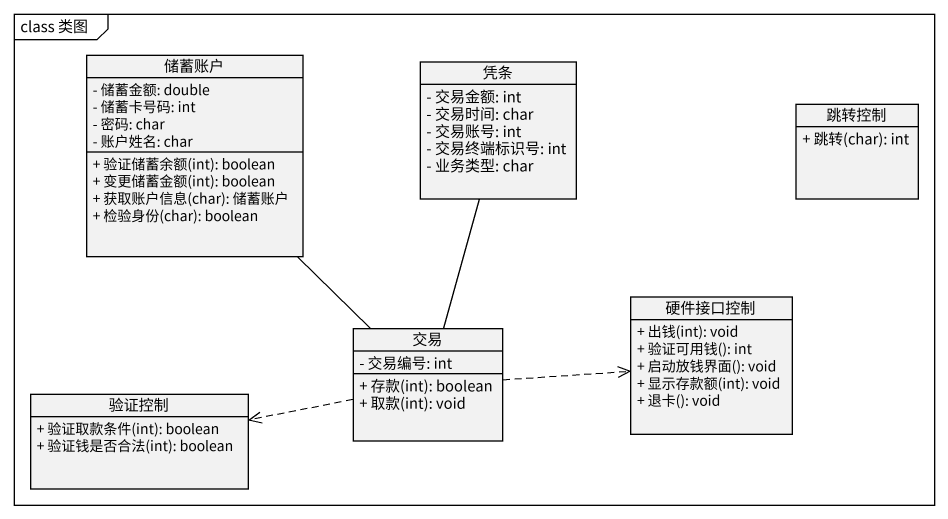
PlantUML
@startuml
mainframe class 类图
hide circle
hide empty members
skinparam classAttributeIconSize 0
class 储蓄账户 {
  - 储蓄金额: double
  - 储蓄卡号码: int
  - 密码: char
  - 账户姓名: char
  + 验证储蓄余额(int): boolean
  + 变更储蓄金额(int): boolean
  + 获取账户信息(char): 储蓄账户
  + 检验身份(char): boolean
}
class 凭条 {
  - 交易金额: int
  - 交易时间: char
  - 交易账号: int
  - 交易终端标识号: int
  - 业务类型: char
}
class 跳转控制 {
  + 跳转(char): int
}
class 硬件接口控制 {
  + 出钱(int): void
  + 验证可用钱(): int
  + 启动放钱界面(): void
  + 显示存款额(int): void
  + 退卡(): void
}
class 交易 {
  - 交易编号: int
  + 存款(int): boolean
  + 取款(int): void
}
class 验证控制 {
  + 验证取款条件(int): boolean
  + 验证钱是否合法(int): boolean
}
储蓄账户 -- 交易
凭条 -- 交易
交易 .right.> 硬件接口控制
交易 .left.> 验证控制
@enduml
